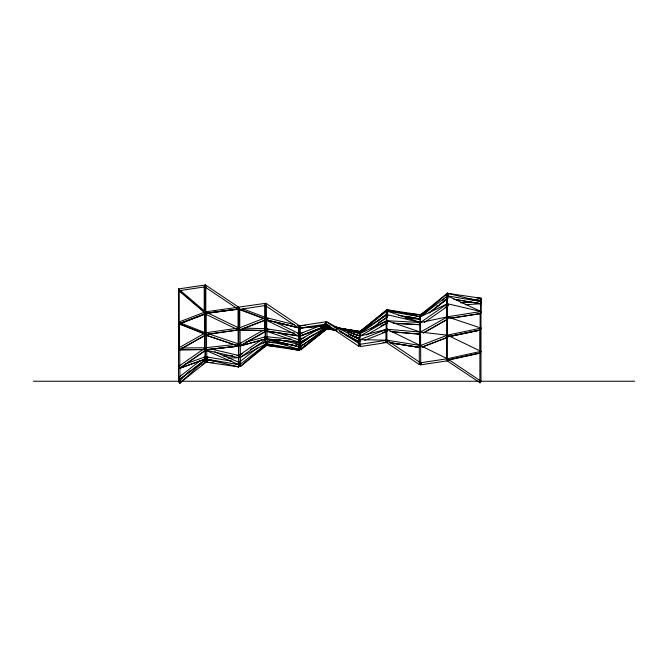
<?xml version="1.0" encoding="UTF-8"?>
<svg xmlns="http://www.w3.org/2000/svg" width="668" height="668" viewBox="0 0 668 668"><rect width="100%" height="100%" fill="white"/><g stroke="black" fill="none" stroke-linecap="round" stroke-linejoin="round"><path stroke-width="1" d="M238.894 363.108L238.61 366.907L239.002 307.405L205.427 284.952L178.506 288.943L178.506 381.244L179.917 383.048L206.871 361.505L206.871 359.509M205.084 359.994L205.084 361.981L238.676 366.916L239.002 364.644L235.052 363.709M447.076 295.54L447.401 293.269L480.985 298.237L480.985 381.244L480.008 382.814L446.308 360.261L447.401 358.741L447.401 293.269L480.985 301.552L480.634 303.823L474.664 302.353M405.852 318.11L420.105 319.012L420.489 316.749L447.401 295.882L480.985 301.552L480.618 303.815L480.985 298.237L476.919 297.945M265.889 305.318L265.555 345.264L299.155 350.316L299.498 325.867L265.889 303.28L205.427 311.864L178.506 322.176L179.3 324.022L206.228 334.643L206.228 313.709L205.427 311.864L178.506 288.943L178.657 290.755M287.632 345.122L265.889 341.398L265.497 343.644L299.105 349.422L299.498 347.151L302.754 344.604M450.942 318.285L480.542 313.634L480.985 311.513L447.401 303.74L420.489 316.749L386.881 309.76L386.647 311.271L386.881 309.76L420.489 314.837L428.054 309.501M408.265 313.434L420.489 314.837L420.139 317.108L420.489 314.837L447.401 293.269L448.37 294.463L447.401 293.269L420.489 316.749L420.097 319.02L398.704 315.313M205.084 358.992L205.427 356.72L231.879 361.154M242.843 308.858L265.889 317.576L266.666 319.429L239.77 329.867L239.77 309.259L239.002 307.405L237.866 308.975L204.291 313.434L204.291 286.522L205.427 284.952L205.026 358.916L238.651 366.907L239.002 364.644L240.447 366.431L267.342 344.771L265.889 342.985L265.505 345.256L272.678 346.149M290.597 344.371L299.498 347.151L300.942 348.946L327.821 328.122L300.942 349.832L299.498 348.036L299.147 350.316L265.505 343.661L265.889 341.398L273.02 342.801M257.222 352.061L267.334 344.78L265.889 342.985L265.547 345.256L265.497 339.837M348.128 330.71L359.994 333.499L386.881 320.707L420.489 322.51L447.401 316.841L480.985 311.513L480.676 312.958L480.985 311.513L447.401 295.882L447.009 298.145L447.401 293.269L448.345 294.471M480.634 300.5L480.985 298.237L480.618 300.5L472.518 299.94L480.618 300.5L467.408 298.546M465.254 304.717L480.643 303.773L480.985 301.552L480.676 302.996M291.348 339.227L265.889 336.63L265.363 338.868L299.097 349.397L299.498 347.151L300.909 348.963L327.796 327.955L300.825 346.375L327.696 327.462L327.704 328.03M319.204 328.765L299.498 340.054L298.963 349.389L299.498 347.151L299.105 349.422L299.498 347.151L300.917 348.963M420.105 317.1L420.489 314.837L420.723 364.828L447.785 360.77L447.401 358.741L386.881 329.224L359.994 336.079L347.51 331.837M257.739 347.744L239.002 362.348L238.61 364.619L205.026 358.916L205.427 356.72L209.376 357.656M265.505 343.661L265.889 341.398L250.65 349.381M299.498 348.036L299.105 350.308L299.114 347.644M359.601 334.225L359.994 331.954L386.881 309.76L387.841 310.954L386.881 309.76L359.994 331.437L337.248 327.98M386.622 311.271L386.881 309.76L387.824 310.971M386.488 312.031L386.488 313.242L386.881 310.979L420.489 316.749L420.139 319.028L406.854 316.265M447.009 295.532L447.401 293.269M480.593 303.815L480.985 301.552L480.584 313.693M265.497 338.876L265.889 336.63L267.868 337.089M299.097 349.397L299.498 347.151M386.488 313.217L386.881 310.979L420.489 322.51L447.401 303.74L448.345 304.925L447.401 303.74L446.867 305.835M420.097 324.748L420.489 322.51L386.881 314.628L359.994 331.954L337.248 328.021M205.026 358.916L205.427 356.72L185.236 364.035M214.754 351.811L239.002 362.348L238.593 364.544L204.892 349.949L205.427 347.752L235.946 344.371M447.001 298.062L447.401 295.882L448.345 297.068M326.201 325.408L325.85 327.829L335.737 330.159M480.367 330.126L480.985 328.113L447.401 335.169L420.489 332.096L386.881 320.707L386.354 322.92L386.346 313.209L386.881 310.979L387.824 312.181L386.881 310.979L359.994 331.954L359.467 335.737L353.322 334.117M359.467 335.737L359.994 333.499L386.881 314.628L387.824 315.83M245.724 342.183L265.889 336.63L265.363 338.851L298.963 346.725L299.498 344.488L312.933 335.035M392.258 331.871L419.78 334.225L419.763 324.615L420.489 322.51L419.963 324.74L393.477 323.295M420.489 322.51L419.963 324.715L417.984 324.256M261.689 339.578L239.002 355.485L238.468 357.681L204.892 349.882L205.427 347.752L181.612 347.986M263.451 343.302L265.889 341.398L267.342 343.185L240.413 364.16L239.002 362.348L238.468 364.553L238.459 346.166L239.002 344.037L263.2 330.226M446.867 305.927L447.401 303.74L448.286 304.984M238.459 357.614L239.002 355.485L242.584 353.606M480.451 313.609L480.985 311.513L480.267 313.492L480.267 330.092L480.985 328.113L447.401 316.841L420.489 332.096L419.521 334.042L419.521 347.469L389.97 342.809M480.576 312.849L480.985 311.513L480.451 313.701L478.472 313.242M335.244 330.101L325.633 326.836L326.376 323.362L325.366 325.433L337.515 331.32M326.126 325.383L325.633 326.836L334.743 329.24M320.615 325.608L299.498 333.85L298.755 335.996L298.78 342.208L265.154 338.76L265.154 330.819L265.889 328.689L294.555 333.09M298.755 342.2L299.498 340.054L304.875 337.165M417.784 333.532L419.788 334.209L420.489 332.096L386.881 329.224L386.146 331.345L386.146 322.828L386.881 320.707L387.757 321.951M298.788 342.191L265.154 330.819L265.889 328.689L268.853 329.691M265.154 338.76L265.889 336.63L267.183 338.442L240.321 357.355L239.002 355.485L211.355 349.113M298.755 342.183L299.498 340.054L276.761 332.363M386.146 322.811L386.881 320.707L387.632 322.009L386.881 320.707L359.994 336.079L358.992 338.142L358.992 341.749L345.915 335.403M419.763 334.2L420.489 332.096M240.989 343.486L239.002 344.037L238.267 346.041L204.7 349.756L204.7 334.802L205.427 332.798L239.002 328.013L265.889 317.576L294.555 324.648M204.7 349.756L205.427 347.752L206.688 349.456L179.767 368.177L178.506 366.473L205.427 347.752L206.746 349.581L206.746 358.557L179.817 368.31L178.506 366.473L179.901 368.218L179.917 383.048L206.871 358.516L205.427 356.72L203.798 357.99M349.723 334.693L359.994 339.686L386.881 340.179L420.489 345.523L447.401 335.169L480.985 351.36L480.075 353.113L480.075 329.867L480.985 328.113L480.275 330.05L446.692 337.106L446.692 318.77L447.401 316.841L448.261 318.026M208.391 333.791L239.002 344.037L238.276 346.016L204.7 334.777L205.427 332.798L178.506 322.176L179.233 323.738L206.153 313.426L205.427 311.864L204.291 313.434M446.692 318.77L447.401 316.841L448.128 318.035M446.692 337.106L447.401 335.169L448.128 336.363M325.366 325.433L325.366 323.755L326.376 321.684L359.994 339.686L386.881 329.224L387.632 330.526M360.227 341.189L359.994 339.686L358.992 341.749L340.814 332.029M303.339 332.539L299.498 333.85L298.496 335.87L264.912 330.668L264.912 319.554L265.889 317.576L268.695 318.928M480.075 353.096L480.985 351.36L447.401 358.741L420.489 362.782L386.881 340.179L359.994 344.321L326.376 321.684L299.498 325.867L298.496 327.888L298.496 335.87L264.912 319.554L265.889 317.576L266.716 319.621L266.716 330.735L239.82 330.059L239.002 328.013L205.427 311.864L204.492 313.659L204.492 334.593L238.184 329.858M385.904 341.164L385.904 331.211L386.881 329.224L387.423 330.593M386.881 309.76L386.881 340.179L385.904 342.158L387.933 342.484M420.489 345.523L419.287 347.268L419.32 364.561L385.678 341.924L386.881 340.179L387.699 342.225M264.912 330.668L265.889 328.689L244.171 328.138M298.512 335.829L299.498 333.85L274.289 321.642M385.912 331.178L386.881 329.224L387.44 330.652M204.492 334.593L205.427 332.798L206.462 334.443L179.533 349.665L178.506 348.02L205.427 332.798L206.546 334.651L206.546 349.606L179.617 349.865L178.506 348.02L179.767 349.723L179.767 368.177M238.184 309.259L204.492 313.659L238.059 329.808L239.002 328.013L240.088 329.85L240.088 345.874L266.983 330.526L265.889 328.689L266.716 330.735M446.491 358.432L446.491 336.906L447.401 335.169L447.952 336.505M446.491 336.906L447.401 335.169M480.985 351.36L479.891 352.879L479.891 382.764L480.985 381.244L447.401 358.741L446.491 360.478L480.2 353.147M420.489 362.782L419.32 364.561L420.489 362.782L420.865 364.803L420.865 362.774M381.178 315.313L359.994 331.437L359.994 344.321L358.716 346.224L325.099 323.588L326.376 321.684L326.727 325.633L299.849 328.138L299.498 325.867L297.519 325.374M386.881 340.179L387.24 342.433L360.328 346.583L359.994 344.321L358.716 346.224L358.716 341.582L359.994 339.686M305.702 325.283L299.498 325.867L298.262 327.662L264.662 319.362L264.662 305.076L265.889 303.28L266.256 319.671L239.361 309.501L239.002 307.405L238.059 309.2L238.059 329.808M264.662 319.362L265.889 317.576L266.256 319.671M190.046 370.732L178.506 381.244L179.926 383.04L178.506 381.244L182.464 378.08M442.667 300.45L444.237 299.08M445.74 297.761L448.078 295.732M240.438 366.431L239.002 364.644L240.413 366.456L267.342 343.185L265.889 341.398L267.217 343.269L267.217 339.453M199.089 364.778L205.427 359.71L211.531 360.194M377.704 321.058L387.482 313.417M429.24 312.841L447.994 298.295L429.248 312.874M206.746 358.557L205.427 356.72L206.846 358.532L179.917 379.357L178.506 377.554L200.676 360.403M205.427 356.72L206.821 358.466L179.901 379.299L178.506 377.554M382.597 317.133L386.697 314.01M324.698 326.769L326.376 325.592L326.118 327.103L326.376 325.592L324.581 326.552M436.196 306.587L437.874 305.41M439.561 304.224L441.264 303.013M442.926 301.852L447.151 298.872M264.211 337.808L265.889 336.63L267.217 338.501L240.296 345.849L239.002 344.037L237.023 344.254M370.556 328.898L387.356 317.075M424.305 322.527L447.852 306.111M179.817 368.31L206.746 349.581M307.055 339.327L299.498 344.488L295.423 344.112M201.644 364.97L203.381 363.818M205.093 362.691L206.855 361.513L205.427 359.71L205.427 350.742M378.664 322.661L387.432 316.991M240.088 345.874L239.002 344.037L240.138 345.991L267.025 330.643L265.889 328.689M366.515 334.994L387.114 323.17L382.455 325.349M179.617 349.865L206.546 334.651M423.37 332.873L447.593 319.137M423.42 333.015L447.644 319.279M327.696 327.462L300.642 342.058L299.498 340.054L300.817 341.933L300.817 346.366L299.498 344.488L278.74 339.636M240.321 357.355L267.3 343.185L265.889 341.398M445.013 307.397L447.886 305.969M380.768 326.109L387.273 323.011M297.46 333.532L299.498 333.85L300.316 335.946L327.195 325.458L326.652 324.072M299.498 325.867L300.316 327.963L300.316 335.946L327.211 325.508L327.211 326.802L326.652 325.374M239.82 330.059L266.716 319.621M364.67 340.321L386.739 331.645L382.722 332.631M422.226 346.934L447.218 337.323M422.276 347.151L447.268 337.54M180.919 323.053L203.99 314.219M179.3 324.022L206.228 313.709M179.901 368.218L206.821 358.466M300.333 335.996L327.512 326.635L300.642 342.058L300.625 335.82L299.498 333.85M240.138 345.991L267.025 338.584L267.025 330.643M383.006 332.455L387.014 331.428M448.345 359.818L480.008 352.938M449.539 336.28L480.192 329.917L480.192 351.134M449.856 336.497L480.384 330.084M449.739 318.327L480.267 313.492M299.849 328.138L326.727 323.963M239.361 309.501L266.256 305.376M206.153 313.426L179.233 290.505L178.506 288.943L178.882 290.722L205.811 286.731L205.427 284.952M204.7 334.777L238.384 330.025L238.384 344.053M209.51 312.824L237.992 309.042M204.892 349.882L238.459 346.166M212.098 349.113L238.551 346.183L238.551 355.551M300.316 327.963L327.195 325.458M460.636 302.88L471.825 302.153M223.738 356.044L232.898 355.71M236.965 355.56L239.002 355.485L240.413 357.271M228.364 358.048L238.651 357.722L238.676 366.916M179.767 349.723L206.688 349.456M33.4 381.244L634.6 381.244M383.081 342.358L387.24 342.433M240.088 329.85L266.983 330.526M393.277 323.195L419.788 324.623M405.718 318.068L419.98 318.97L420.097 321.867M208.157 362.231L205.059 361.981L205.427 359.71L216.616 361.355M210.144 362.382L213.242 362.632M389.987 331.52L419.554 334.058L419.554 345.423M298.988 342.283L265.363 338.851L298.963 346.717L299.498 344.488L300.909 346.3L300.942 349.832M403.171 312.849L406.227 313.2M274.673 346.391L277.771 346.776M279.767 347.018L281.846 347.285M326.026 328.606L335.194 330M265.154 330.835L298.78 336.004M337.582 327.913L359.994 331.437M336.171 330.017L325.984 328.414L336.171 330.176M389.753 342.575L419.32 347.293M390.003 342.826L419.537 347.519M454.123 299.264L480.584 303.731M454.131 299.347L480.643 303.773M340.638 328.714L342.676 329.057M344.713 329.399L346.75 329.741M325.984 328.598L336.171 330.301M335.278 327.27L359.994 331.954M325.85 327.829L336.171 329.783M325.85 328.389L336.171 330.643M337.248 328.147L343.185 329.541M276.56 322.318L297.31 327.437M264.895 319.596L298.529 327.904M335.278 327.003L359.994 333.499L359.25 338.25L354.449 336.622M204.7 334.802L238.267 346.041L238.276 329.992L239.002 328.013L239.77 329.867M335.019 326.627L359.994 336.079L359.25 338.25L349.648 334.626M326.335 325.784L332.096 327.963M348.429 334.142L358.992 338.142M325.633 325.541L330.435 327.353M239.77 309.259L266.666 319.429M178.506 322.176L179.533 323.821L206.462 334.443M325.099 323.588L329.641 326.017M339.636 331.37L358.716 341.582M325.366 323.755L329.917 326.193M204.291 286.522L237.866 308.975M264.662 305.076L298.262 327.662M178.882 290.722L205.811 313.643L205.811 286.731M239.002 362.348L240.413 364.16M448.345 297.093L447.401 295.882L446.867 298.07L446.867 318.937L447.401 316.841L448.161 318.127M265.889 342.985L267.309 344.805M239.002 355.485L240.296 357.296M205.427 347.752L206.546 349.606M265.889 336.63L267.025 338.584M326.761 325.324L327.52 327.587M447.401 358.741L448.178 360.52M205.427 332.798L206.228 334.643M205.427 311.864L205.811 313.643M326.493 324.114L326.727 325.633M359.994 344.321L360.328 346.583L360.353 344.721M480.367 313.517L480.367 328.046M480.008 380.76L480.008 382.814M447.059 299.089L447.059 303.998M446.959 306.863L446.959 317.951M420.723 362.799L420.723 364.828M265.38 339.812L265.38 342.667M264.945 320.582L264.945 328.673M240.296 345.849L240.413 366.456M204.617 314.711L204.617 332.647M204.425 286.58L204.425 311.43M179.533 323.821L179.533 349.665M179.233 290.505L179.233 323.738M205.427 359.71L205.084 361.981L205.427 359.71L206.855 361.513L205.427 359.71M386.881 314.628L386.346 316.857L386.881 314.628L387.757 315.864L386.881 314.628"/></g></svg>
